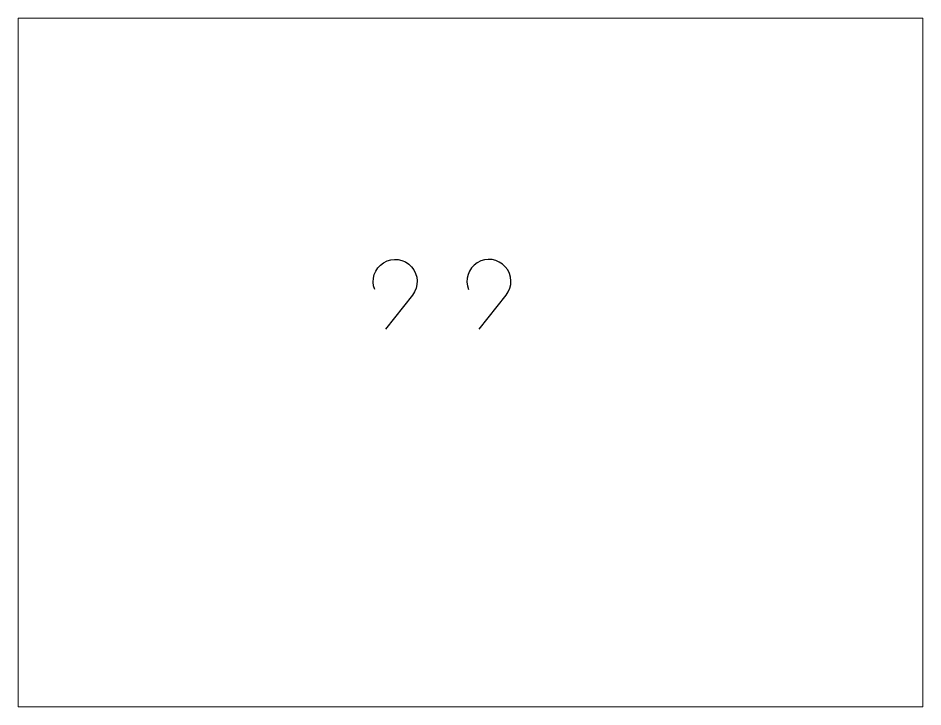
# Paper-space layout 'Layout1' of a CAD drawing. Header units: inches. Extents: x 1.05 to 9.45, y 0.8 to 7.2.
# The model-space entities are those that its viewports show. They can reach past a viewport. Long polylines and large blocks are cut down to what shows.
import ezdxf

# ---------------------------------------------------------------- set-up
doc = ezdxf.new("R2010")
doc.units = ezdxf.units.IN
doc.header["$MEASUREMENT"] = 0

msp = doc.modelspace()

# ---------------------------------------------------------------- linework, layer by layer
for points in [[(277.8, 170.5, -1.738883), (521.9, 135.2), (346.9, -85.4, 1.697675)], [(954.9, -85.4), (1129.8, 135.2, 1.738883), (885.8, 170.5, 1.697675)]]:
    msp.add_lwpolyline(points, format="xyb")

psp = doc.layouts.get("Layout1")

# ---------------------------------------------------------------- viewports
at = {"layer": '0'}
psp.add_viewport(center=(5.25, 4), size=(8.4, 6.4), view_center_point=(898.704, -302.5523), view_height=4471.435671, dxfattribs=at)

doc.saveas('drawing.dxf')
